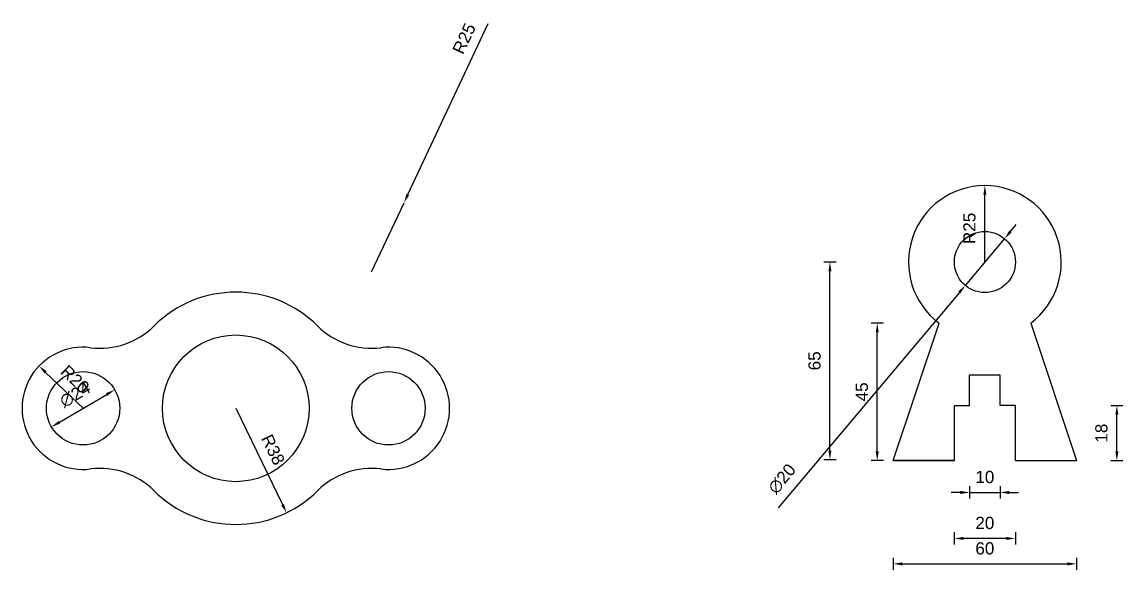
# Model space of a CAD drawing. Header units: millimetres. Extents: x 2100 to 32787, y 24082 to 35493.
# Drawn here: x 2121.9 to 2482.3, y 26538.6 to 26717.9 of the extents above; entities that cross this region are included whole.
import ezdxf

# ---------------------------------------------------------------- set-up
doc = ezdxf.new("R2010")
doc.units = ezdxf.units.MM
doc.linetypes.add('HIDDEN2', pattern=[4.7625, 3.175, -1.5875])
doc.layers.get('Defpoints').update_dxf_attribs({"color": 231, "linetype": 'HIDDEN2'})
doc.layers.add('ÖLÇÜ', color=181, linetype='Continuous')
doc.styles.get("Standard").update_dxf_attribs({"font": 'arial.ttf'})
doc.dimstyles.new('ISO-25', dxfattribs={"dimtxt": 4, "dimasz": 3, "dimexe": 2, "dimexo": 0.625, "dimgap": 3, "dimtad": 1, "dimtxsty": 'Standard', "dimcen": 2.5, "dimadec": 0, "dimazin": 0, "dimtfac": 1, "dimtix": 1, "dimtmove": 0, "dimatfit": 0, "dimfxl": 2, "dimfxlon": 1, "dimarcsym": 0})

# ---------------------------------------------------------------- blocks, each defined once
blk = doc.blocks.new('*D1790')
at = {"layer": 'Defpoints', "color": 0, "lineweight": 70, "transparency": 16777216}
for p in [(2432.12, 26602.37), (2442.12, 26602.37), (2442.12, 26563.97)]:
    blk.add_point(p, dxfattribs=at)
at = {"layer": 'ÖLÇÜ', "color": 0, "lineweight": -2, "transparency": 16777216}
for p, q in [((2432.12, 26565.97), (2432.12, 26561.97)), ((2442.12, 26565.97), (2442.12, 26561.97)), ((2429.12, 26563.97), (2426.12, 26563.97)), ((2432.12, 26563.97), (2442.12, 26563.97)), ((2445.12, 26563.97), (2448.12, 26563.97))]:
    blk.add_line(p, q, dxfattribs=at)
at = {"layer": 'ÖLÇÜ', "color": 0, "lineweight": 70, "transparency": 16777216}
for points in [[(2429.12, 26564.47), (2429.12, 26563.47), (2432.12, 26563.97)], [(2445.12, 26564.47), (2445.12, 26563.47), (2442.12, 26563.97)]]:
    blk.add_solid(points, dxfattribs=at)
at = {"layer": 'ÖLÇÜ', "color": 0, "transparency": 16777216, "insert": (2437.12, 26569.01), "char_height": 4, "attachment_point": 5}
blk.add_mtext('10', dxfattribs=at)
blk = doc.blocks.new('*D1791')
at = {"layer": 'Defpoints', "color": 0, "lineweight": 70, "transparency": 16777216}
for p in [(2427.12, 26592.37), (2447.12, 26592.37), (2427.12, 26548.92)]:
    blk.add_point(p, dxfattribs=at)
at = {"layer": 'ÖLÇÜ', "color": 0, "lineweight": -2, "transparency": 16777216}
for p, q in [((2427.12, 26550.92), (2427.12, 26546.92)), ((2447.12, 26550.92), (2447.12, 26546.92)), ((2444.12, 26548.92), (2430.12, 26548.92))]:
    blk.add_line(p, q, dxfattribs=at)
at = {"layer": 'ÖLÇÜ', "color": 0, "lineweight": 70, "transparency": 16777216}
for points in [[(2430.12, 26549.42), (2430.12, 26548.42), (2427.12, 26548.92)], [(2444.12, 26549.42), (2444.12, 26548.42), (2447.12, 26548.92)]]:
    blk.add_solid(points, dxfattribs=at)
at = {"layer": 'ÖLÇÜ', "color": 0, "transparency": 16777216, "insert": (2437.12, 26553.96), "char_height": 4, "attachment_point": 5}
blk.add_mtext('20', dxfattribs=at)
blk = doc.blocks.new('*D1792')
at = {"layer": 'Defpoints', "color": 0, "lineweight": 70, "transparency": 16777216}
for p in [(2407.12, 26574.37), (2467.12, 26574.37), (2467.12, 26540.6)]:
    blk.add_point(p, dxfattribs=at)
at = {"layer": 'ÖLÇÜ', "color": 0, "lineweight": -2, "transparency": 16777216}
for p, q in [((2407.12, 26542.6), (2407.12, 26538.6)), ((2467.12, 26542.6), (2467.12, 26538.6)), ((2410.12, 26540.6), (2464.12, 26540.6))]:
    blk.add_line(p, q, dxfattribs=at)
at = {"layer": 'ÖLÇÜ', "color": 0, "lineweight": 70, "transparency": 16777216}
for points in [[(2410.12, 26541.1), (2410.12, 26540.1), (2407.12, 26540.6)], [(2464.12, 26541.1), (2464.12, 26540.1), (2467.12, 26540.6)]]:
    blk.add_solid(points, dxfattribs=at)
at = {"layer": 'ÖLÇÜ', "color": 0, "transparency": 16777216, "insert": (2437.12, 26545.64), "char_height": 4, "attachment_point": 5}
blk.add_mtext('60', dxfattribs=at)
blk = doc.blocks.new('*D1793')
at = {"layer": 'Defpoints', "color": 0, "lineweight": 70, "transparency": 16777216}
for p in [(2443.56, 26647.02), (2430.69, 26631.72)]:
    blk.add_point(p, dxfattribs=at)
at = {"layer": 'ÖLÇÜ', "color": 0, "lineweight": -2, "transparency": 16777216}
for p, q in [((2445.49, 26649.32), (2447.42, 26651.61)), ((2443.56, 26647.02), (2430.69, 26631.72)), ((2428.76, 26629.42), (2369.48, 26558.95))]:
    blk.add_line(p, q, dxfattribs=at)
at = {"layer": 'ÖLÇÜ', "color": 0, "lineweight": 70, "transparency": 16777216}
for points in [[(2445.11, 26649.64), (2445.87, 26648.99), (2443.56, 26647.02)], [(2428.37, 26629.74), (2429.14, 26629.1), (2430.69, 26631.72)]]:
    blk.add_solid(points, dxfattribs=at)
at = {"layer": 'ÖLÇÜ', "color": 0, "transparency": 16777216, "insert": (2370.71, 26568.42), "char_height": 4, "attachment_point": 5, "rotation": 49.9324}
blk.add_mtext('∅20', dxfattribs=at)
blk = doc.blocks.new('*D1726')
at = {"layer": 'Defpoints', "color": 0, "lineweight": 70, "transparency": 16777216}
for p in [(2437.12, 26664.37), (2437.12, 26639.37)]:
    blk.add_point(p, dxfattribs=at)
at = {"layer": 'ÖLÇÜ', "color": 0, "lineweight": -2, "transparency": 16777216}
blk.add_line((2437.12, 26639.37), (2437.12, 26661.37), dxfattribs=at)
at = {"layer": 'ÖLÇÜ', "color": 0, "lineweight": 70, "transparency": 16777216}
blk.add_solid([(2436.62, 26661.37), (2437.62, 26661.37), (2437.12, 26664.37)], dxfattribs=at)
at = {"layer": 'ÖLÇÜ', "color": 0, "transparency": 16777216, "insert": (2432.08, 26650.37), "char_height": 4, "attachment_point": 5, "rotation": 90}
blk.add_mtext('R25', dxfattribs=at)
blk = doc.blocks.new('*D1794')
at = {"layer": 'Defpoints', "color": 0, "lineweight": 70, "transparency": 16777216}
for p in [(2447.12, 26592.37), (2480.34, 26592.37), (2447.12, 26574.37)]:
    blk.add_point(p, dxfattribs=at)
at = {"layer": 'ÖLÇÜ', "color": 0, "lineweight": -2, "transparency": 16777216}
for p, q in [((2478.34, 26592.37), (2482.34, 26592.37)), ((2480.34, 26577.37), (2480.34, 26589.37)), ((2478.34, 26574.37), (2482.34, 26574.37))]:
    blk.add_line(p, q, dxfattribs=at)
at = {"layer": 'ÖLÇÜ', "color": 0, "lineweight": 70, "transparency": 16777216}
for points in [[(2479.84, 26589.37), (2480.84, 26589.37), (2480.34, 26592.37)], [(2479.84, 26577.37), (2480.84, 26577.37), (2480.34, 26574.37)]]:
    blk.add_solid(points, dxfattribs=at)
at = {"layer": 'ÖLÇÜ', "color": 0, "transparency": 16777216, "insert": (2475.3, 26583.37), "char_height": 4, "attachment_point": 5, "rotation": 90}
blk.add_mtext('18', dxfattribs=at)
blk = doc.blocks.new('*D1795')
at = {"layer": 'Defpoints', "color": 0, "lineweight": 70, "transparency": 16777216}
for p in [(2401.88, 26619.37), (2407.12, 26619.37), (2407.12, 26574.37)]:
    blk.add_point(p, dxfattribs=at)
at = {"layer": 'ÖLÇÜ', "color": 0, "lineweight": -2, "transparency": 16777216}
for p, q in [((2403.88, 26619.37), (2399.88, 26619.37)), ((2401.88, 26577.37), (2401.88, 26616.37)), ((2403.88, 26574.37), (2399.88, 26574.37))]:
    blk.add_line(p, q, dxfattribs=at)
at = {"layer": 'ÖLÇÜ', "color": 0, "lineweight": 70, "transparency": 16777216}
for points in [[(2401.38, 26616.37), (2402.38, 26616.37), (2401.88, 26619.37)], [(2401.38, 26577.37), (2402.38, 26577.37), (2401.88, 26574.37)]]:
    blk.add_solid(points, dxfattribs=at)
at = {"layer": 'ÖLÇÜ', "color": 0, "transparency": 16777216, "insert": (2396.85, 26596.87), "char_height": 4, "attachment_point": 5, "rotation": 90}
blk.add_mtext('45', dxfattribs=at)
blk = doc.blocks.new('*D1727')
at = {"layer": 'Defpoints', "color": 0, "lineweight": 70, "ltscale": 3, "transparency": 16777216}
for p in [(2386.4, 26639.37), (2391.05, 26639.37), (2391.05, 26574.68)]:
    blk.add_point(p, dxfattribs=at)
at = {"layer": 'ÖLÇÜ', "color": 0, "lineweight": -2, "ltscale": 3, "transparency": 16777216}
for p, q in [((2388.4, 26639.37), (2384.4, 26639.37)), ((2386.4, 26577.68), (2386.4, 26636.37)), ((2388.4, 26574.68), (2384.4, 26574.68))]:
    blk.add_line(p, q, dxfattribs=at)
at = {"layer": 'ÖLÇÜ', "color": 0, "lineweight": 70, "ltscale": 3, "transparency": 16777216}
for points in [[(2385.9, 26636.37), (2386.9, 26636.37), (2386.4, 26639.37)], [(2385.9, 26577.68), (2386.9, 26577.68), (2386.4, 26574.68)]]:
    blk.add_solid(points, dxfattribs=at)
at = {"layer": 'ÖLÇÜ', "color": 0, "ltscale": 3, "transparency": 16777216, "insert": (2381.36, 26607.02), "char_height": 4, "attachment_point": 5, "rotation": 90}
blk.add_mtext('65', dxfattribs=at)
blk = doc.blocks.new('*D1764')
at = {"layer": 'Defpoints', "color": 0, "lineweight": 70, "transparency": 16777216}
for p in [(2152.21, 26597.56), (2131.5, 26585.43)]:
    blk.add_point(p, dxfattribs=at)
at = {"layer": 'ÖLÇÜ', "color": 0, "lineweight": -2, "transparency": 16777216}
blk.add_line((2134.09, 26586.94), (2149.62, 26596.05), dxfattribs=at)
at = {"layer": 'ÖLÇÜ', "color": 0, "lineweight": 70, "transparency": 16777216}
for points in [[(2149.37, 26596.48), (2149.88, 26595.61), (2152.21, 26597.56)], [(2133.84, 26587.38), (2134.35, 26586.51), (2131.5, 26585.43)]]:
    blk.add_solid(points, dxfattribs=at)
at = {"layer": 'ÖLÇÜ', "color": 0, "transparency": 16777216, "insert": (2139.25, 26595.94), "char_height": 4, "attachment_point": 5, "rotation": 30.3721}
blk.add_mtext('∅24', dxfattribs=at)
blk = doc.blocks.new('*D1704')
at = {"layer": 'Defpoints', "color": 0, "lineweight": 70, "transparency": 16777216}
for p in [(2127.43, 26605.35), (2141.86, 26591.5)]:
    blk.add_point(p, dxfattribs=at)
at = {"layer": 'ÖLÇÜ', "color": 0, "lineweight": -2, "transparency": 16777216}
blk.add_line((2141.86, 26591.5), (2129.6, 26603.27), dxfattribs=at)
at = {"layer": 'ÖLÇÜ', "color": 0, "lineweight": 70, "transparency": 16777216}
blk.add_solid([(2129.94, 26603.63), (2129.25, 26602.91), (2127.43, 26605.35)], dxfattribs=at)
at = {"layer": 'ÖLÇÜ', "color": 0, "transparency": 16777216, "insert": (2139.22, 26601.02), "char_height": 4, "attachment_point": 5, "rotation": 316.1495}
blk.add_mtext('R20', dxfattribs=at)
blk = doc.blocks.new('*D1705')
at = {"layer": 'Defpoints', "color": 0, "lineweight": 70, "transparency": 16777216}
for p in [(2191.86, 26591.5), (2208.46, 26557.31)]:
    blk.add_point(p, dxfattribs=at)
at = {"layer": 'ÖLÇÜ', "color": 0, "lineweight": -2, "transparency": 16777216}
blk.add_line((2191.86, 26591.5), (2207.15, 26560.01), dxfattribs=at)
at = {"layer": 'ÖLÇÜ', "color": 0, "lineweight": 70, "transparency": 16777216}
blk.add_solid([(2207.6, 26560.23), (2206.7, 26559.79), (2208.46, 26557.31)], dxfattribs=at)
at = {"layer": 'ÖLÇÜ', "color": 0, "transparency": 16777216, "insert": (2204.04, 26577.96), "char_height": 4, "attachment_point": 5, "rotation": 295.9047}
blk.add_mtext('R38', dxfattribs=at)
blk = doc.blocks.new('*D1706')
at = {"layer": 'Defpoints', "color": 0, "lineweight": 70, "transparency": 16777216}
for p in [(2246.94, 26658.77), (2236.3, 26636.15)]:
    blk.add_point(p, dxfattribs=at)
at = {"layer": 'ÖLÇÜ', "color": 0, "lineweight": -2, "transparency": 16777216}
for p, q in [((2248.22, 26661.49), (2274.51, 26717.38)), ((2236.3, 26636.15), (2246.94, 26658.77))]:
    blk.add_line(p, q, dxfattribs=at)
at = {"layer": 'ÖLÇÜ', "color": 0, "lineweight": 70, "transparency": 16777216}
blk.add_solid([(2247.76, 26661.7), (2248.67, 26661.27), (2246.94, 26658.77)], dxfattribs=at)
at = {"layer": 'ÖLÇÜ', "color": 0, "transparency": 16777216, "insert": (2266.63, 26712.47), "char_height": 4, "attachment_point": 5, "rotation": 64.8062}
blk.add_mtext('R25', dxfattribs=at)

msp = doc.modelspace()

# ---------------------------------------------------------------- linework, layer by layer
at = {"linetype": 'ByBlock'}
for p, q in [((2407.124, 26574.368), (2422.124, 26619.368)), ((2452.124, 26619.368), (2467.124, 26574.368)), ((2432.124, 26592.368), (2432.124, 26602.368)), ((2442.124, 26602.368), (2432.124, 26602.368)), ((2442.124, 26592.368), (2442.124, 26602.368)), ((2427.124, 26574.368), (2427.124, 26592.368)), ((2427.124, 26592.368), (2432.124, 26592.368)), ((2447.124, 26592.368), (2442.124, 26592.368)), ((2447.124, 26574.368), (2447.124, 26592.368)), ((2427.124, 26574.368), (2407.124, 26574.368)), ((2407.124, 26574.368), (2427.124, 26574.368)), ((2447.124, 26574.368), (2456.485, 26574.368)), ((2456.485, 26574.368), (2467.124, 26574.368))]:
    msp.add_line(p, q, dxfattribs=at)
msp.add_circle((2437.124, 26639.368), 10, dxfattribs=at)
at = {"color": 0, "linetype": 'ByBlock'}
for centre, radius in [((2191.857, 26591.495), 24), ((2141.857, 26591.495), 12), ((2241.857, 26591.495), 12)]:
    msp.add_circle(centre, radius, dxfattribs=at)
at = {"linetype": 'ByBlock'}
msp.add_arc((2437.124, 26639.368), 25, 306.8699, 233.1301, dxfattribs=at)
at = {"color": 0, "linetype": 'ByBlock'}
for centre, radius, start, end in [((2191.857, 26591.495), 38, 45.13839, 134.86161), ((2147.417, 26636.15), 25, 262.90265, 314.86161), ((2236.297, 26636.15), 25, 225.13839, 277.09735), ((2141.857, 26591.495), 20, 82.90265, 277.09735), ((2241.857, 26591.495), 20, 262.90265, 97.09735), ((2147.417, 26546.84), 25, 45.13839, 97.09735), ((2236.297, 26546.84), 25, 82.90265, 134.86161), ((2191.857, 26591.495), 38, 225.13839, 314.86161)]:
    msp.add_arc(centre, radius, start, end, dxfattribs=at)

# ---------------------------------------------------------------- dimensions: what is measured, and where the dimension line sits
at = {"layer": 'ÖLÇÜ'}
dim = msp.add_radius_dim(center=(2236.297, 26636.15), mpoint=(2246.939, 26658.772), dimstyle='ISO-25', dxfattribs=at)
dim.commit()
dim.dimension.update_dxf_attribs({"geometry": '*D1706', "text_midpoint": (2271.191, 26710.323), "dimtype": 164})
for center, mpoint, picture, middle in [((2437.124, 26639.368), (2437.124, 26664.368), '*D1726', (2432.081, 26650.368)), ((2141.857, 26591.495), (2127.434, 26605.351), '*D1704', (2139.221, 26601.02)), ((2191.857, 26591.495), (2208.459, 26557.313), '*D1705', (2204.04, 26577.957))]:
    dim = msp.add_radius_dim(center=center, mpoint=mpoint, dimstyle='ISO-25', dxfattribs=at)
    dim.commit()
    dim.dimension.update_dxf_attribs({"geometry": picture, "text_midpoint": middle})
dim = msp.add_diameter_dim_2p(p1=(2443.56, 26647.021), p2=(2430.687, 26631.715), dimstyle='ISO-25', dxfattribs=at)
dim.commit()
dim.dimension.update_dxf_attribs({"geometry": '*D1793', "text_midpoint": (2374.654, 26565.098), "dimtype": 163})
at = {"layer": 'ÖLÇÜ', "ltscale": 3}
dim = msp.add_linear_dim(base=(2386.402, 26639.368), p1=(2391.051, 26574.68), p2=(2391.051, 26639.368), angle=90, text='65', dimstyle='ISO-25', dxfattribs=at)
dim.commit()
dim.dimension.update_dxf_attribs({"geometry": '*D1727', "text_midpoint": (2381.359, 26607.024)})
at = {"layer": 'ÖLÇÜ'}
for base, p1, p2, picture, middle in [((2401.883, 26619.368), (2407.124, 26574.368), (2407.124, 26619.368), '*D1795', (2396.849, 26596.868)), ((2480.342, 26592.368), (2447.124, 26574.368), (2447.124, 26592.368), '*D1794', (2475.3, 26583.368))]:
    dim = msp.add_linear_dim(base=base, p1=p1, p2=p2, angle=90, dimstyle='ISO-25', dxfattribs=at)
    dim.commit()
    dim.dimension.update_dxf_attribs({"geometry": picture, "text_midpoint": middle})
dim = msp.add_diameter_dim_2p(p1=(2131.504, 26585.428), p2=(2152.211, 26597.563), dimstyle='ISO-25', dxfattribs=at)
dim.commit()
dim.dimension.update_dxf_attribs({"geometry": '*D1764', "text_midpoint": (2139.251, 26595.942)})
for base, p1, p2, picture, middle in [((2442.124, 26563.966), (2432.124, 26602.368), (2442.124, 26602.368), '*D1790', (2437.124, 26569.008)), ((2427.124, 26548.916), (2447.124, 26592.368), (2427.124, 26592.368), '*D1791', (2437.124, 26553.959)), ((2467.124, 26540.602), (2407.124, 26574.368), (2467.124, 26574.368), '*D1792', (2437.124, 26545.644))]:
    dim = msp.add_linear_dim(base=base, p1=p1, p2=p2, dimstyle='ISO-25', dxfattribs=at)
    dim.commit()
    dim.dimension.update_dxf_attribs({"geometry": picture, "text_midpoint": middle})

doc.saveas('drawing.dxf')
